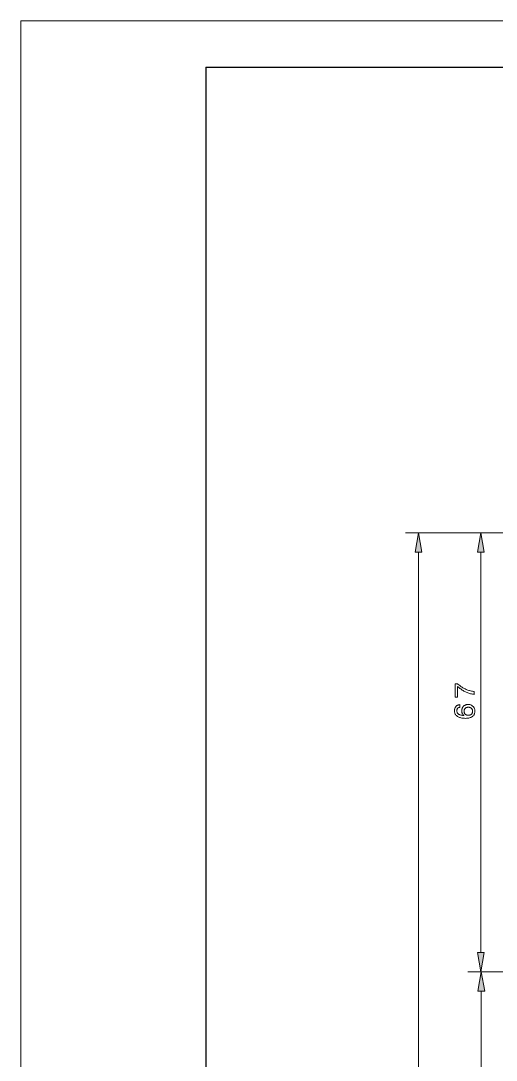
# Model space of a CAD drawing. Extents: x 0 to 420, y 0 to 594.
# Drawn here: x 0 to 72.7, y 435.3 to 594 of the extents above; entities that cross this region are included whole.
import ezdxf

# ---------------------------------------------------------------- set-up
doc = ezdxf.new("R2010")
doc.units = 0

msp = doc.modelspace()

# ---------------------------------------------------------------- linework, layer by layer
at = {"lineweight": 13}
for p, q in [((420.04, 594), (0, 594)), ((0, 594), (0, 0)), ((132.92, 515.81), (58.79, 515.81)), ((132.92, 515.81), (68.31, 515.81)), ((60.79, 268.67), (60.79, 512.86)), ((70.31, 451.77), (70.31, 512.86)), ((127.97, 448.81), (68.31, 448.81)), ((127.97, 448.81), (68.38, 448.81)), ((70.38, 400.27), (70.38, 445.86))]:
    msp.add_line(p, q, dxfattribs=at)
at = {"color": 3, "lineweight": 30}
for q in [(28.29, 7.07), (412.97, 586.93)]:
    msp.add_line((28.29, 586.93), q, dxfattribs=at)
at = {"lineweight": 13}
for points in [[(61.31, 512.86), (60.79, 515.81), (60.27, 512.86)], [(70.83, 512.86), (70.31, 515.81), (69.79, 512.86)], [(69.31, 491.16), (69.17, 491.18), (69.03, 491.2), (68.89, 491.23), (68.75, 491.27), (68.61, 491.31), (68.48, 491.35), (68.35, 491.39), (68.22, 491.44), (68.09, 491.5), (67.97, 491.55), (67.84, 491.62), (67.72, 491.68), (67.6, 491.76), (67.48, 491.83), (67.36, 491.91), (67.24, 492), (67.12, 492.09), (67, 492.18), (66.89, 492.28), (66.77, 492.39), (66.77, 490.75), (66.38, 490.75), (66.38, 492.8), (66.74, 492.8), (66.85, 492.7), (66.96, 492.61), (67.08, 492.51), (67.2, 492.43), (67.31, 492.34), (67.44, 492.26), (67.56, 492.19), (67.68, 492.12), (67.81, 492.05), (67.93, 491.99), (68.06, 491.93), (68.19, 491.88), (68.33, 491.83), (68.46, 491.78), (68.6, 491.74), (68.74, 491.7), (68.88, 491.67), (69.02, 491.64), (69.17, 491.61), (69.31, 491.59)], [(67.12, 489.6), (67.12, 489.2), (67.08, 489.19), (67.03, 489.19), (66.99, 489.17), (66.95, 489.16), (66.92, 489.15), (66.88, 489.13), (66.85, 489.11), (66.82, 489.09), (66.79, 489.06), (66.77, 489.04), (66.74, 489.01), (66.72, 488.98), (66.7, 488.94), (66.69, 488.91), (66.67, 488.87), (66.66, 488.83), (66.65, 488.79), (66.65, 488.75), (66.64, 488.7), (66.64, 488.66), (66.65, 488.59), (66.65, 488.53), (66.67, 488.47), (66.69, 488.42), (66.71, 488.36), (66.74, 488.32), (66.77, 488.27), (66.82, 488.23), (66.86, 488.19), (66.91, 488.15), (66.97, 488.12), (67.03, 488.09), (67.1, 488.06), (67.17, 488.03), (67.25, 488.01), (67.34, 487.99), (67.43, 487.98), (67.52, 487.96), (67.62, 487.95), (67.73, 487.95), (67.7, 487.97), (67.67, 488), (67.64, 488.03), (67.61, 488.06), (67.59, 488.09), (67.56, 488.12), (67.54, 488.15), (67.52, 488.18), (67.5, 488.22), (67.48, 488.26), (67.47, 488.29), (67.45, 488.33), (67.44, 488.37), (67.43, 488.41), (67.42, 488.45), (67.41, 488.49), (67.41, 488.53), (67.4, 488.58), (67.4, 488.62), (67.4, 488.66), (67.4, 488.75), (67.41, 488.83), (67.42, 488.9), (67.44, 488.98), (67.47, 489.05), (67.5, 489.12), (67.53, 489.18), (67.57, 489.24), (67.62, 489.3), (67.67, 489.36), (67.73, 489.41), (67.79, 489.45), (67.85, 489.49), (67.92, 489.53), (67.99, 489.55), (68.06, 489.58), (68.14, 489.6), (68.22, 489.61), (68.3, 489.62), (68.39, 489.62), (68.48, 489.62), (68.56, 489.61), (68.65, 489.6), (68.72, 489.58), (68.8, 489.55), (68.87, 489.52), (68.94, 489.48), (69, 489.44), (69.06, 489.39), (69.12, 489.34), (69.17, 489.28), (69.22, 489.22), (69.26, 489.15), (69.3, 489.09), (69.33, 489.01), (69.35, 488.94), (69.37, 488.86), (69.39, 488.78), (69.39, 488.69), (69.4, 488.6), (69.39, 488.5), (69.38, 488.4), (69.36, 488.31), (69.34, 488.22), (69.31, 488.14), (69.27, 488.06), (69.22, 487.99), (69.16, 487.92), (69.1, 487.85), (69.03, 487.79), (68.96, 487.74), (68.87, 487.69), (68.79, 487.65), (68.69, 487.62), (68.59, 487.58), (68.48, 487.56), (68.36, 487.54), (68.24, 487.53), (68.12, 487.52), (67.98, 487.51), (67.82, 487.52), (67.67, 487.53), (67.53, 487.54), (67.39, 487.56), (67.27, 487.59), (67.15, 487.62), (67.03, 487.66), (66.93, 487.71), (66.83, 487.76), (66.73, 487.81), (66.65, 487.87), (66.58, 487.94), (66.51, 488.01), (66.45, 488.09), (66.4, 488.17), (66.36, 488.26), (66.33, 488.35), (66.31, 488.44), (66.3, 488.54), (66.29, 488.65), (66.29, 488.73), (66.3, 488.81), (66.31, 488.89), (66.33, 488.96), (66.35, 489.03), (66.37, 489.1), (66.4, 489.16), (66.43, 489.22), (66.47, 489.27), (66.51, 489.32), (66.55, 489.37), (66.6, 489.41), (66.66, 489.45), (66.71, 489.49), (66.77, 489.52), (66.83, 489.54), (66.9, 489.56), (66.97, 489.58), (67.05, 489.59)], [(68.4, 489.2), (68.34, 489.2), (68.28, 489.2), (68.23, 489.19), (68.18, 489.18), (68.13, 489.16), (68.09, 489.14), (68.04, 489.12), (68, 489.1), (67.96, 489.07), (67.93, 489.04), (67.9, 489.01), (67.87, 488.97), (67.84, 488.93), (67.82, 488.89), (67.8, 488.85), (67.78, 488.81), (67.77, 488.76), (67.76, 488.72), (67.76, 488.67), (67.75, 488.62), (67.76, 488.56), (67.76, 488.5), (67.77, 488.45), (67.78, 488.4), (67.8, 488.35), (67.82, 488.31), (67.84, 488.26), (67.86, 488.22), (67.89, 488.19), (67.93, 488.15), (67.96, 488.12), (68, 488.09), (68.04, 488.07), (68.09, 488.05), (68.13, 488.03), (68.18, 488.01), (68.23, 488), (68.29, 487.99), (68.34, 487.99), (68.4, 487.98), (68.46, 487.99), (68.52, 487.99), (68.57, 488), (68.62, 488.01), (68.67, 488.03), (68.72, 488.04), (68.76, 488.07), (68.8, 488.09), (68.84, 488.12), (68.88, 488.15), (68.91, 488.18), (68.94, 488.22), (68.97, 488.26), (68.99, 488.3), (69.01, 488.34), (69.03, 488.39), (69.04, 488.44), (69.05, 488.49), (69.05, 488.54), (69.06, 488.6), (69.05, 488.65), (69.05, 488.7), (69.04, 488.75), (69.03, 488.8), (69.01, 488.84), (68.99, 488.89), (68.97, 488.93), (68.94, 488.96), (68.91, 489), (68.87, 489.04), (68.84, 489.07), (68.8, 489.1), (68.75, 489.12), (68.71, 489.14), (68.66, 489.16), (68.61, 489.18), (68.56, 489.19), (68.51, 489.2), (68.45, 489.2)], [(69.79, 451.77), (70.31, 448.81), (70.83, 451.77)], [(70.9, 445.86), (70.38, 448.81), (69.86, 445.86)]]:
    msp.add_lwpolyline(points, close=True, dxfattribs=at)
for points in [[(61.31, 512.86), (60.79, 515.81), (61.31, 512.86), (60.27, 512.86)], [(70.83, 512.86), (70.31, 515.81), (70.83, 512.86), (69.79, 512.86)], [(69.79, 451.77), (70.31, 448.81), (69.79, 451.77), (70.83, 451.77)], [(70.9, 445.86), (70.38, 448.81), (70.9, 445.86), (69.86, 445.86)]]:
    msp.add_solid(points, dxfattribs=at)

doc.saveas('drawing.dxf')
